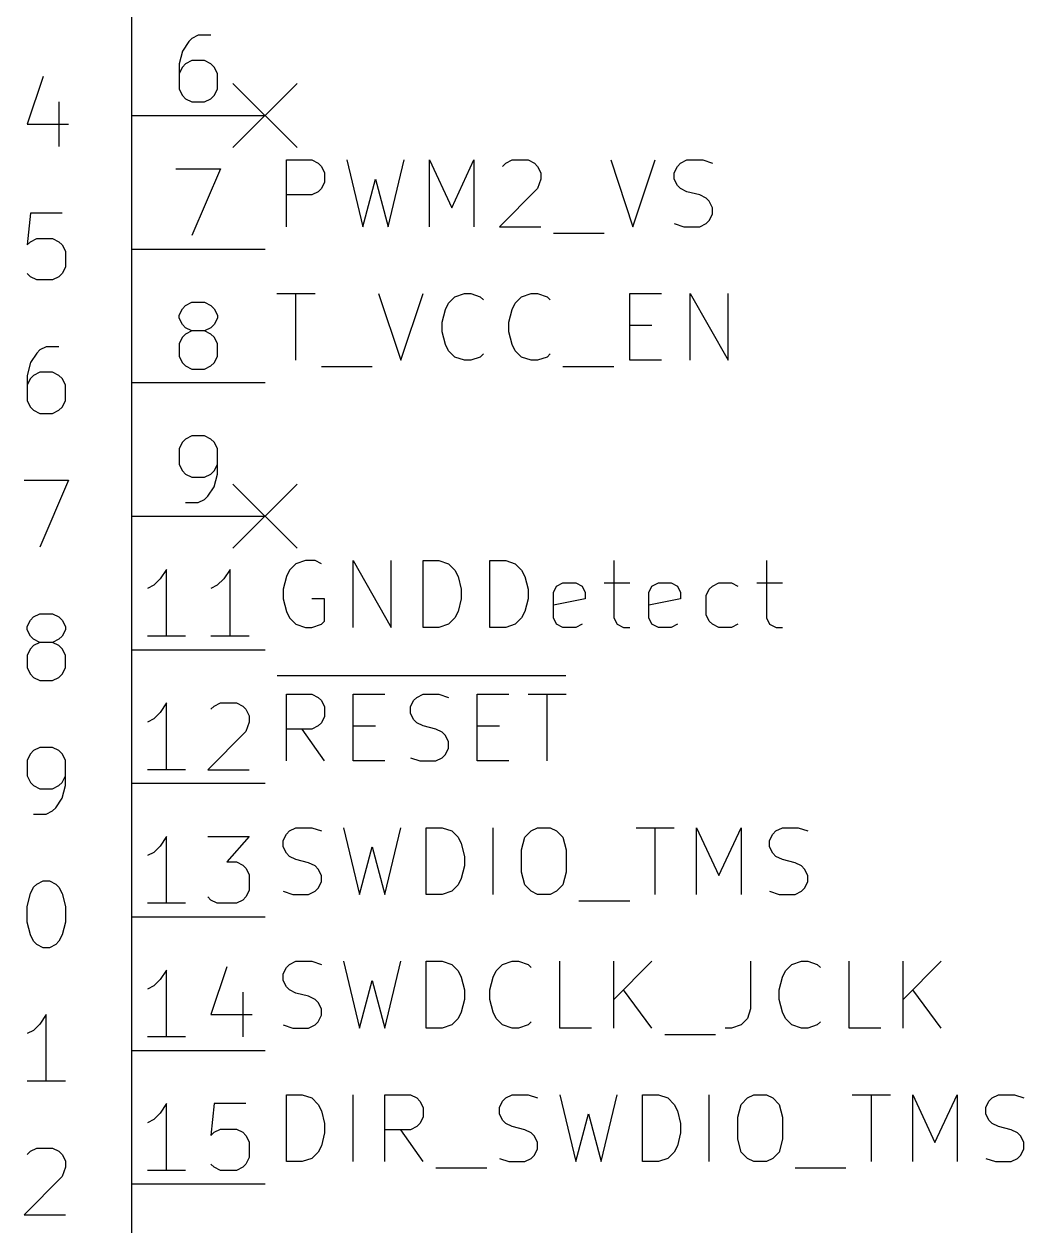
# Model space of a CAD drawing. Extents: x 0.4 to 16.1, y -11.3 to -0.4.
# Drawn here: x 4.57 to 5.318, y -7.532 to -6.632 of the extents above; entities that cross this region are included whole.
import ezdxf

# ---------------------------------------------------------------- set-up
doc = ezdxf.new("R2010")
doc.units = 0
doc.header["$MEASUREMENT"] = 0
for name, color, linetype in [('BLUE2', 5, 'CONTINUOUS'), ('CYAN2', 4, 'CONTINUOUS'), ('GRAY1', 251, 'CONTINUOUS'), ('LYELLOW', 51, 'CONTINUOUS'), ('RED2', 1, 'CONTINUOUS'), ('RED3', 11, 'CONTINUOUS')]:
    doc.layers.add(name, color=color, linetype=linetype)

msp = doc.modelspace()

# ---------------------------------------------------------------- linework, layer by layer
at = {"layer": 'BLUE2', "linetype": 'CONTINUOUS'}
for p, q in [((4.726, -6.676), (4.774, -6.724)), ((4.774, -6.676), (4.726, -6.724)), ((4.726, -6.976), (4.774, -7.024)), ((4.774, -6.976), (4.726, -7.024))]:
    msp.add_line(p, q, dxfattribs=at)
at = {"layer": 'CYAN2', "linetype": 'CONTINUOUS'}
for p, q in [((4.58381, -6.67075), (4.57191, -6.70646)), ((4.58381, -6.67075), (4.57191, -6.70646)), ((4.59571, -6.6898), (4.59571, -6.72313)), ((4.59571, -6.6898), (4.59571, -6.72313)), ((4.57191, -6.70646), (4.60285, -6.70646)), ((4.57191, -6.70646), (4.60285, -6.70646)), ((4.57428, -6.77313), (4.57191, -6.79694)), ((4.57428, -6.77313), (4.57191, -6.79694)), ((4.59809, -6.77313), (4.57428, -6.77313)), ((4.59809, -6.77313), (4.57428, -6.77313)), ((4.57191, -6.79694), (4.57428, -6.79456)), ((4.57191, -6.79694), (4.57428, -6.79456)), ((4.57428, -6.79456), (4.57905, -6.79218)), ((4.57428, -6.79456), (4.57905, -6.79218)), ((4.57905, -6.79218), (4.59095, -6.79218)), ((4.57905, -6.79218), (4.59095, -6.79218)), ((4.59095, -6.79218), (4.59571, -6.79456)), ((4.59095, -6.79218), (4.59571, -6.79456)), ((4.59571, -6.79456), (4.59809, -6.79694)), ((4.59571, -6.79456), (4.59809, -6.79694)), ((4.59809, -6.79694), (4.60048, -6.8017)), ((4.59809, -6.79694), (4.60048, -6.8017)), ((4.60048, -6.8017), (4.60048, -6.81361)), ((4.60048, -6.8017), (4.60048, -6.81361)), ((4.57428, -6.82075), (4.57191, -6.81837)), ((4.57428, -6.82075), (4.57191, -6.81837)), ((4.57905, -6.82313), (4.57428, -6.82075)), ((4.57905, -6.82313), (4.57428, -6.82075)), ((4.59571, -6.82075), (4.59095, -6.82313)), ((4.59571, -6.82075), (4.59095, -6.82313)), ((4.59809, -6.81837), (4.59571, -6.82075)), ((4.59809, -6.81837), (4.59571, -6.82075)), ((4.60048, -6.81361), (4.59809, -6.81837)), ((4.60048, -6.81361), (4.59809, -6.81837)), ((4.59095, -6.82313), (4.57905, -6.82313)), ((4.59095, -6.82313), (4.57905, -6.82313)), ((4.58143, -6.87551), (4.57905, -6.87789)), ((4.58143, -6.87551), (4.57905, -6.87789)), ((4.58619, -6.87313), (4.58143, -6.87551)), ((4.58619, -6.87313), (4.58143, -6.87551)), ((4.59571, -6.87313), (4.58619, -6.87313)), ((4.59571, -6.87313), (4.58619, -6.87313)), ((4.57905, -6.87789), (4.57428, -6.88504)), ((4.57905, -6.87789), (4.57428, -6.88504)), ((4.57428, -6.88504), (4.57191, -6.89456)), ((4.57428, -6.88504), (4.57191, -6.89456)), ((4.58143, -6.89218), (4.57667, -6.89456)), ((4.58143, -6.89218), (4.57667, -6.89456)), ((4.59095, -6.89218), (4.58143, -6.89218)), ((4.59095, -6.89218), (4.58143, -6.89218)), ((4.59571, -6.89456), (4.59095, -6.89218)), ((4.59571, -6.89456), (4.59095, -6.89218)), ((4.57191, -6.89456), (4.57191, -6.91361)), ((4.57191, -6.89456), (4.57191, -6.91361)), ((4.57428, -6.89694), (4.57191, -6.9017)), ((4.57428, -6.89694), (4.57191, -6.9017)), ((4.57667, -6.89456), (4.57428, -6.89694)), ((4.57667, -6.89456), (4.57428, -6.89694)), ((4.59809, -6.89694), (4.59571, -6.89456)), ((4.59809, -6.89694), (4.59571, -6.89456)), ((4.60048, -6.9017), (4.59809, -6.89694)), ((4.60048, -6.9017), (4.59809, -6.89694)), ((4.60048, -6.91361), (4.60048, -6.9017)), ((4.60048, -6.91361), (4.60048, -6.9017)), ((4.57191, -6.91361), (4.57428, -6.91837)), ((4.57191, -6.91361), (4.57428, -6.91837)), ((4.57428, -6.91837), (4.57667, -6.92075)), ((4.57428, -6.91837), (4.57667, -6.92075)), ((4.57667, -6.92075), (4.58143, -6.92313)), ((4.57667, -6.92075), (4.58143, -6.92313)), ((4.59095, -6.92313), (4.59571, -6.92075)), ((4.59095, -6.92313), (4.59571, -6.92075)), ((4.59571, -6.92075), (4.59809, -6.91837)), ((4.59571, -6.92075), (4.59809, -6.91837)), ((4.59809, -6.91837), (4.60048, -6.91361)), ((4.59809, -6.91837), (4.60048, -6.91361)), ((4.58143, -6.92313), (4.59095, -6.92313)), ((4.58143, -6.92313), (4.59095, -6.92313)), ((4.56952, -6.97313), (4.60285, -6.97313)), ((4.56952, -6.97313), (4.60285, -6.97313)), ((4.60285, -6.97313), (4.58143, -7.02313)), ((4.60285, -6.97313), (4.58143, -7.02313)), ((4.57667, -7.07551), (4.58143, -7.07313)), ((4.57667, -7.07551), (4.58143, -7.07313)), ((4.58143, -7.07313), (4.59095, -7.07313)), ((4.58143, -7.07313), (4.59095, -7.07313)), ((4.59095, -7.07313), (4.59571, -7.07551)), ((4.59095, -7.07313), (4.59571, -7.07551)), ((4.57191, -7.08265), (4.57428, -7.07789)), ((4.57191, -7.08265), (4.57428, -7.07789)), ((4.57191, -7.08504), (4.57191, -7.08265)), ((4.57191, -7.08504), (4.57191, -7.08265)), ((4.57428, -7.07789), (4.57667, -7.07551)), ((4.57428, -7.07789), (4.57667, -7.07551)), ((4.59571, -7.07551), (4.59809, -7.07789)), ((4.59571, -7.07551), (4.59809, -7.07789)), ((4.59809, -7.07789), (4.60048, -7.08265)), ((4.59809, -7.07789), (4.60048, -7.08265)), ((4.60048, -7.08265), (4.60048, -7.08504)), ((4.60048, -7.08265), (4.60048, -7.08504)), ((4.57428, -7.0898), (4.57191, -7.08504)), ((4.57428, -7.0898), (4.57191, -7.08504)), ((4.57667, -7.09218), (4.57428, -7.0898)), ((4.57667, -7.09218), (4.57428, -7.0898)), ((4.59809, -7.0898), (4.59571, -7.09218)), ((4.59809, -7.0898), (4.59571, -7.09218)), ((4.60048, -7.08504), (4.59809, -7.0898)), ((4.60048, -7.08504), (4.59809, -7.0898)), ((4.57428, -7.09932), (4.57191, -7.10408)), ((4.57428, -7.09932), (4.57191, -7.10408)), ((4.57667, -7.09694), (4.57428, -7.09932)), ((4.57667, -7.09694), (4.57428, -7.09932)), ((4.58143, -7.09456), (4.57667, -7.09218)), ((4.58143, -7.09456), (4.57667, -7.09218)), ((4.58143, -7.09456), (4.57667, -7.09694)), ((4.58143, -7.09456), (4.57667, -7.09694)), ((4.59095, -7.09456), (4.58143, -7.09456)), ((4.59095, -7.09456), (4.58143, -7.09456)), ((4.59571, -7.09218), (4.59095, -7.09456)), ((4.59571, -7.09218), (4.59095, -7.09456)), ((4.59571, -7.09694), (4.59095, -7.09456)), ((4.59571, -7.09694), (4.59095, -7.09456)), ((4.59809, -7.09932), (4.59571, -7.09694)), ((4.59809, -7.09932), (4.59571, -7.09694)), ((4.60048, -7.10408), (4.59809, -7.09932)), ((4.60048, -7.10408), (4.59809, -7.09932)), ((4.57191, -7.10408), (4.57191, -7.11361)), ((4.57191, -7.10408), (4.57191, -7.11361)), ((4.60048, -7.11361), (4.60048, -7.10408)), ((4.60048, -7.11361), (4.60048, -7.10408)), ((4.57191, -7.11361), (4.57428, -7.11837)), ((4.57191, -7.11361), (4.57428, -7.11837)), ((4.57428, -7.11837), (4.57667, -7.12075)), ((4.57428, -7.11837), (4.57667, -7.12075)), ((4.59571, -7.12075), (4.59809, -7.11837)), ((4.59571, -7.12075), (4.59809, -7.11837)), ((4.59809, -7.11837), (4.60048, -7.11361)), ((4.59809, -7.11837), (4.60048, -7.11361)), ((4.57667, -7.12075), (4.58143, -7.12313)), ((4.57667, -7.12075), (4.58143, -7.12313)), ((4.58143, -7.12313), (4.59095, -7.12313)), ((4.58143, -7.12313), (4.59095, -7.12313)), ((4.59095, -7.12313), (4.59571, -7.12075)), ((4.59095, -7.12313), (4.59571, -7.12075)), ((4.57428, -7.17789), (4.57191, -7.18265)), ((4.57428, -7.17789), (4.57191, -7.18265)), ((4.57667, -7.17551), (4.57428, -7.17789)), ((4.57667, -7.17551), (4.57428, -7.17789)), ((4.58143, -7.17313), (4.57667, -7.17551)), ((4.58143, -7.17313), (4.57667, -7.17551)), ((4.59095, -7.17313), (4.58143, -7.17313)), ((4.59095, -7.17313), (4.58143, -7.17313)), ((4.59571, -7.17551), (4.59095, -7.17313)), ((4.59571, -7.17551), (4.59095, -7.17313)), ((4.59809, -7.17789), (4.59571, -7.17551)), ((4.59809, -7.17789), (4.59571, -7.17551)), ((4.60048, -7.18265), (4.59809, -7.17789)), ((4.60048, -7.18265), (4.59809, -7.17789)), ((4.57191, -7.18265), (4.57191, -7.19456)), ((4.57191, -7.18265), (4.57191, -7.19456)), ((4.60048, -7.2017), (4.60048, -7.18265)), ((4.60048, -7.2017), (4.60048, -7.18265)), ((4.57191, -7.19456), (4.57428, -7.19932)), ((4.57191, -7.19456), (4.57428, -7.19932)), ((4.57428, -7.19932), (4.57667, -7.2017)), ((4.57428, -7.19932), (4.57667, -7.2017)), ((4.59571, -7.2017), (4.59809, -7.19932)), ((4.59571, -7.2017), (4.59809, -7.19932)), ((4.59809, -7.19932), (4.60048, -7.19456)), ((4.59809, -7.19932), (4.60048, -7.19456)), ((4.57667, -7.2017), (4.58143, -7.20408)), ((4.57667, -7.2017), (4.58143, -7.20408)), ((4.58143, -7.20408), (4.59095, -7.20408)), ((4.58143, -7.20408), (4.59095, -7.20408)), ((4.59095, -7.20408), (4.59571, -7.2017)), ((4.59095, -7.20408), (4.59571, -7.2017)), ((4.59809, -7.21122), (4.60048, -7.2017)), ((4.59809, -7.21122), (4.60048, -7.2017)), ((4.59333, -7.21837), (4.59809, -7.21122)), ((4.59333, -7.21837), (4.59809, -7.21122)), ((4.57667, -7.22313), (4.58619, -7.22313)), ((4.57667, -7.22313), (4.58619, -7.22313)), ((4.58619, -7.22313), (4.59095, -7.22075)), ((4.58619, -7.22313), (4.59095, -7.22075)), ((4.59095, -7.22075), (4.59333, -7.21837)), ((4.59095, -7.22075), (4.59333, -7.21837)), ((4.57428, -7.28265), (4.57667, -7.27789)), ((4.57428, -7.28265), (4.57667, -7.27789)), ((4.57667, -7.27789), (4.57905, -7.27551)), ((4.57667, -7.27789), (4.57905, -7.27551)), ((4.57905, -7.27551), (4.58381, -7.27313)), ((4.57905, -7.27551), (4.58381, -7.27313)), ((4.58381, -7.27313), (4.58857, -7.27313)), ((4.58381, -7.27313), (4.58857, -7.27313)), ((4.58857, -7.27313), (4.59333, -7.27551)), ((4.58857, -7.27313), (4.59333, -7.27551)), ((4.59333, -7.27551), (4.59571, -7.27789)), ((4.59333, -7.27551), (4.59571, -7.27789)), ((4.59571, -7.27789), (4.59809, -7.28265)), ((4.59571, -7.27789), (4.59809, -7.28265)), ((4.57191, -7.29218), (4.57428, -7.28265)), ((4.57191, -7.29218), (4.57428, -7.28265)), ((4.59809, -7.28265), (4.60048, -7.29218)), ((4.59809, -7.28265), (4.60048, -7.29218)), ((4.57191, -7.30408), (4.57191, -7.29218)), ((4.57191, -7.30408), (4.57191, -7.29218)), ((4.60048, -7.29218), (4.60048, -7.30408)), ((4.60048, -7.29218), (4.60048, -7.30408)), ((4.57428, -7.31361), (4.57191, -7.30408)), ((4.57428, -7.31361), (4.57191, -7.30408)), ((4.60048, -7.30408), (4.59809, -7.31361)), ((4.60048, -7.30408), (4.59809, -7.31361)), ((4.57667, -7.31837), (4.57428, -7.31361)), ((4.57667, -7.31837), (4.57428, -7.31361)), ((4.59809, -7.31361), (4.59571, -7.31837)), ((4.59809, -7.31361), (4.59571, -7.31837)), ((4.57905, -7.32075), (4.57667, -7.31837)), ((4.57905, -7.32075), (4.57667, -7.31837)), ((4.58381, -7.32313), (4.57905, -7.32075)), ((4.58381, -7.32313), (4.57905, -7.32075)), ((4.58857, -7.32313), (4.58381, -7.32313)), ((4.58857, -7.32313), (4.58381, -7.32313)), ((4.59333, -7.32075), (4.58857, -7.32313)), ((4.59333, -7.32075), (4.58857, -7.32313)), ((4.59571, -7.31837), (4.59333, -7.32075)), ((4.59571, -7.31837), (4.59333, -7.32075)), ((4.58619, -7.37313), (4.58143, -7.38028)), ((4.58619, -7.37313), (4.58143, -7.38028)), ((4.58619, -7.42313), (4.58619, -7.37313)), ((4.58619, -7.42313), (4.58619, -7.37313)), ((4.57667, -7.38504), (4.57191, -7.38742)), ((4.57667, -7.38504), (4.57191, -7.38742)), ((4.58143, -7.38028), (4.57667, -7.38504)), ((4.58143, -7.38028), (4.57667, -7.38504)), ((4.60048, -7.42313), (4.57191, -7.42313)), ((4.60048, -7.42313), (4.57191, -7.42313)), ((4.57191, -7.47789), (4.57428, -7.47551)), ((4.57191, -7.47789), (4.57428, -7.47551)), ((4.57428, -7.47551), (4.57905, -7.47313)), ((4.57428, -7.47551), (4.57905, -7.47313)), ((4.57905, -7.47313), (4.59095, -7.47313)), ((4.57905, -7.47313), (4.59095, -7.47313)), ((4.59095, -7.47313), (4.59571, -7.47551)), ((4.59095, -7.47313), (4.59571, -7.47551)), ((4.59571, -7.47551), (4.59809, -7.47789)), ((4.59571, -7.47551), (4.59809, -7.47789)), ((4.59809, -7.47789), (4.60048, -7.48265)), ((4.59809, -7.47789), (4.60048, -7.48265)), ((4.60048, -7.48742), (4.59809, -7.49456)), ((4.60048, -7.48742), (4.59809, -7.49456)), ((4.60048, -7.48265), (4.60048, -7.48742)), ((4.60048, -7.48265), (4.60048, -7.48742)), ((4.59809, -7.49456), (4.56952, -7.52313)), ((4.59809, -7.49456), (4.56952, -7.52313)), ((4.56952, -7.52313), (4.60048, -7.52313)), ((4.56952, -7.52313), (4.60048, -7.52313))]:
    msp.add_line(p, q, dxfattribs=at)
at = {"layer": 'GRAY1', "linetype": 'CONTINUOUS'}
for p, q in [((4.76601, -6.7833), (4.76601, -6.7333)), ((4.76601, -6.7333), (4.78506, -6.7333)), ((4.78506, -6.7333), (4.78982, -6.73568)), ((4.78982, -6.73568), (4.7922, -6.73806)), ((4.7922, -6.73806), (4.79458, -6.74282)), ((4.81125, -6.7333), (4.82316, -6.7833)), ((4.8422, -6.7833), (4.85411, -6.7333)), ((4.87315, -6.7833), (4.87315, -6.7333)), ((4.87315, -6.7333), (4.88982, -6.76902)), ((4.88982, -6.76902), (4.90649, -6.7333)), ((4.90649, -6.7333), (4.90649, -6.7833)), ((4.92792, -6.73806), (4.9303, -6.73568)), ((4.9303, -6.73568), (4.93506, -6.7333)), ((4.93506, -6.7333), (4.94696, -6.7333)), ((4.94696, -6.7333), (4.95172, -6.73568)), ((4.95172, -6.73568), (4.95411, -6.73806)), ((4.95411, -6.73806), (4.95649, -6.74282)), ((5.00887, -6.7333), (5.02553, -6.7833)), ((5.02553, -6.7833), (5.0422, -6.7333)), ((5.05649, -6.74282), (5.05887, -6.73806)), ((5.05887, -6.73806), (5.06125, -6.73568)), ((5.06125, -6.73568), (5.06601, -6.7333)), ((5.06601, -6.7333), (5.07791, -6.7333)), ((5.07791, -6.7333), (5.08506, -6.73568)), ((4.79458, -6.74997), (4.7922, -6.75473)), ((4.79458, -6.74282), (4.79458, -6.74997)), ((4.82316, -6.7833), (4.83268, -6.74759)), ((4.83268, -6.74759), (4.8422, -6.7833)), ((4.95649, -6.74759), (4.95411, -6.75473)), ((4.95649, -6.74282), (4.95649, -6.74759)), ((5.05649, -6.74759), (5.05649, -6.74282)), ((5.05887, -6.75235), (5.05649, -6.74759)), ((4.78982, -6.75711), (4.78506, -6.75949)), ((4.7922, -6.75473), (4.78982, -6.75711)), ((4.95411, -6.75473), (4.92554, -6.7833)), ((5.06125, -6.75473), (5.05887, -6.75235)), ((5.06601, -6.75711), (5.06125, -6.75473)), ((5.07554, -6.75949), (5.06601, -6.75711)), ((4.78506, -6.75949), (4.76601, -6.75949)), ((5.0803, -6.76187), (5.07554, -6.75949)), ((5.08268, -6.76425), (5.0803, -6.76187)), ((5.08506, -6.76902), (5.08268, -6.76425)), ((5.08268, -6.77854), (5.08506, -6.77378)), ((5.08506, -6.77378), (5.08506, -6.76902)), ((4.92554, -6.7833), (4.95649, -6.7833)), ((5.05649, -6.78092), (5.06363, -6.7833)), ((5.06363, -6.7833), (5.07554, -6.7833)), ((5.07554, -6.7833), (5.0803, -6.78092)), ((5.0803, -6.78092), (5.08268, -6.77854)), ((4.96601, -6.78806), (5.00411, -6.78806)), ((4.75887, -6.8333), (4.78744, -6.8333)), ((4.77316, -6.8833), (4.77316, -6.8333)), ((4.83506, -6.8333), (4.85172, -6.8833)), ((4.85172, -6.8833), (4.86839, -6.8333)), ((4.88744, -6.84044), (4.8922, -6.83568)), ((4.8922, -6.83568), (4.89935, -6.8333)), ((4.89935, -6.8333), (4.90411, -6.8333)), ((4.90411, -6.8333), (4.91125, -6.83568)), ((4.91125, -6.83568), (4.91363, -6.83806)), ((4.93744, -6.84044), (4.9422, -6.83568)), ((4.9422, -6.83568), (4.94935, -6.8333)), ((4.94935, -6.8333), (4.95411, -6.8333)), ((4.95411, -6.8333), (4.96125, -6.83568)), ((4.96125, -6.83568), (4.96363, -6.83806)), ((5.02315, -6.8833), (5.02315, -6.8333)), ((5.02315, -6.8333), (5.04696, -6.8333)), ((5.06839, -6.8833), (5.06839, -6.8333)), ((5.06839, -6.8333), (5.09696, -6.8833)), ((5.09696, -6.8833), (5.09696, -6.8333)), ((4.88268, -6.85473), (4.88506, -6.8452)), ((4.88506, -6.8452), (4.88744, -6.84044)), ((4.93268, -6.85473), (4.93506, -6.8452)), ((4.93506, -6.8452), (4.93744, -6.84044)), ((4.88268, -6.86187), (4.88268, -6.85473)), ((4.93268, -6.86187), (4.93268, -6.85473)), ((5.02315, -6.85711), (5.03982, -6.85711)), ((4.88506, -6.87139), (4.88268, -6.86187)), ((4.93506, -6.87139), (4.93268, -6.86187)), ((4.88744, -6.87616), (4.88506, -6.87139)), ((4.93744, -6.87616), (4.93506, -6.87139)), ((4.8922, -6.88092), (4.88744, -6.87616)), ((4.89935, -6.8833), (4.8922, -6.88092)), ((4.90411, -6.8833), (4.89935, -6.8833)), ((4.91125, -6.88092), (4.90411, -6.8833)), ((4.91363, -6.87854), (4.91125, -6.88092)), ((4.9422, -6.88092), (4.93744, -6.87616)), ((4.94935, -6.8833), (4.9422, -6.88092)), ((4.95411, -6.8833), (4.94935, -6.8833)), ((4.96125, -6.88092), (4.95411, -6.8833)), ((4.96363, -6.87854), (4.96125, -6.88092)), ((5.04696, -6.8833), (5.02315, -6.8833)), ((4.7922, -6.88806), (4.8303, -6.88806)), ((4.97316, -6.88806), (5.01125, -6.88806)), ((4.77316, -7.03568), (4.76839, -7.04044)), ((4.7803, -7.0333), (4.77316, -7.03568)), ((4.78744, -7.0333), (4.7803, -7.0333)), ((4.7922, -7.03568), (4.78744, -7.0333)), ((4.81601, -7.0833), (4.81601, -7.0333)), ((4.81601, -7.0333), (4.84458, -7.0833)), ((4.84458, -7.0833), (4.84458, -7.0333)), ((4.86839, -7.0833), (4.86839, -7.0333)), ((4.86839, -7.0333), (4.8803, -7.0333)), ((4.8803, -7.0333), (4.88744, -7.03568)), ((4.88744, -7.03568), (4.8922, -7.04044)), ((4.91839, -7.0833), (4.91839, -7.0333)), ((4.91839, -7.0333), (4.9303, -7.0333)), ((4.9303, -7.0333), (4.93744, -7.03568)), ((4.93744, -7.03568), (4.9422, -7.04044)), ((5.01125, -7.0333), (5.01125, -7.07616)), ((5.12554, -7.0333), (5.12554, -7.07616)), ((4.76601, -7.0452), (4.76363, -7.05473)), ((4.76839, -7.04044), (4.76601, -7.0452)), ((4.8922, -7.04044), (4.89459, -7.0452)), ((4.89459, -7.0452), (4.89696, -7.05473)), ((4.9422, -7.04044), (4.94459, -7.0452)), ((4.94459, -7.0452), (4.94696, -7.05473)), ((4.76363, -7.05473), (4.76363, -7.06187)), ((4.89696, -7.05473), (4.89696, -7.06187)), ((4.94696, -7.05473), (4.94696, -7.06187)), ((4.96602, -7.05711), (4.96839, -7.05235)), ((4.96839, -7.05235), (4.97316, -7.04997)), ((4.97316, -7.04997), (4.98268, -7.04997)), ((4.98268, -7.04997), (4.98744, -7.05235)), ((4.98744, -7.05235), (4.98982, -7.05711)), ((5.00411, -7.04997), (5.02316, -7.04997)), ((5.03744, -7.05711), (5.03982, -7.05235)), ((5.03982, -7.05235), (5.04459, -7.04997)), ((5.04459, -7.04997), (5.05411, -7.04997)), ((5.05411, -7.04997), (5.05887, -7.05235)), ((5.05887, -7.05235), (5.06125, -7.05711)), ((5.0803, -7.05949), (5.08268, -7.05473)), ((5.08268, -7.05473), (5.08506, -7.05235)), ((5.08506, -7.05235), (5.08983, -7.04997)), ((5.08983, -7.04997), (5.09935, -7.04997)), ((5.09935, -7.04997), (5.10411, -7.05235)), ((5.1184, -7.04997), (5.13744, -7.04997)), ((4.76363, -7.06187), (4.76601, -7.07139)), ((4.79458, -7.06187), (4.78506, -7.06187)), ((4.79458, -7.07854), (4.79458, -7.06187)), ((4.89696, -7.06187), (4.89459, -7.07139)), ((4.94696, -7.06187), (4.94459, -7.07139)), ((4.96602, -7.07616), (4.96602, -7.05711)), ((4.98982, -7.06187), (4.96602, -7.06663)), ((4.98982, -7.05711), (4.98982, -7.06187)), ((5.03744, -7.07616), (5.03744, -7.05711)), ((5.06125, -7.06187), (5.03744, -7.06663)), ((5.06125, -7.05711), (5.06125, -7.06187)), ((5.0803, -7.07378), (5.0803, -7.05949)), ((4.76601, -7.07139), (4.76839, -7.07616)), ((4.89459, -7.07139), (4.8922, -7.07616)), ((4.94459, -7.07139), (4.9422, -7.07616)), ((5.08268, -7.07854), (5.0803, -7.07378)), ((4.76839, -7.07616), (4.77316, -7.08092)), ((4.77316, -7.08092), (4.7803, -7.0833)), ((4.78506, -7.0833), (4.7922, -7.08092)), ((4.7922, -7.08092), (4.79458, -7.07854)), ((4.88744, -7.08092), (4.8803, -7.0833)), ((4.8922, -7.07616), (4.88744, -7.08092)), ((4.93744, -7.08092), (4.9303, -7.0833)), ((4.9422, -7.07616), (4.93744, -7.08092)), ((4.96839, -7.08092), (4.96602, -7.07616)), ((4.97316, -7.0833), (4.96839, -7.08092)), ((4.98744, -7.08092), (4.98268, -7.0833)), ((5.01125, -7.07616), (5.01363, -7.08092)), ((5.01363, -7.08092), (5.0184, -7.0833)), ((5.03982, -7.08092), (5.03744, -7.07616)), ((5.04459, -7.0833), (5.03982, -7.08092)), ((5.05887, -7.08092), (5.05411, -7.0833)), ((5.08506, -7.08092), (5.08268, -7.07854)), ((5.08983, -7.0833), (5.08506, -7.08092)), ((5.10411, -7.08092), (5.09935, -7.0833)), ((5.12554, -7.07616), (5.12792, -7.08092)), ((5.12792, -7.08092), (5.13269, -7.0833)), ((4.7803, -7.0833), (4.78506, -7.0833)), ((4.8803, -7.0833), (4.86839, -7.0833)), ((4.9303, -7.0833), (4.91839, -7.0833)), ((4.98268, -7.0833), (4.97316, -7.0833)), ((5.0184, -7.0833), (5.02316, -7.0833)), ((5.05411, -7.0833), (5.04459, -7.0833)), ((5.09935, -7.0833), (5.08983, -7.0833)), ((5.13269, -7.0833), (5.13744, -7.0833)), ((4.75911, -7.11942), (4.9753, -7.11942)), ((4.76601, -7.1833), (4.76601, -7.1333)), ((4.76601, -7.1333), (4.78506, -7.1333)), ((4.78506, -7.1333), (4.78982, -7.13568)), ((4.78982, -7.13568), (4.7922, -7.13806)), ((4.81601, -7.1833), (4.81601, -7.1333)), ((4.81601, -7.1333), (4.83982, -7.1333)), ((4.86125, -7.13806), (4.86363, -7.13568)), ((4.86363, -7.13568), (4.86839, -7.1333)), ((4.86839, -7.1333), (4.8803, -7.1333)), ((4.8803, -7.1333), (4.88744, -7.13568)), ((4.90887, -7.1833), (4.90887, -7.1333)), ((4.90887, -7.1333), (4.93268, -7.1333)), ((4.94696, -7.1333), (4.97553, -7.1333)), ((4.96125, -7.1833), (4.96125, -7.1333)), ((4.7922, -7.13806), (4.79458, -7.14282)), ((4.79458, -7.14282), (4.79458, -7.14997)), ((4.85887, -7.14282), (4.86125, -7.13806)), ((4.85887, -7.14759), (4.85887, -7.14282)), ((4.7922, -7.15473), (4.78982, -7.15711)), ((4.79458, -7.14997), (4.7922, -7.15473)), ((4.86125, -7.15235), (4.85887, -7.14759)), ((4.86363, -7.15473), (4.86125, -7.15235)), ((4.86839, -7.15711), (4.86363, -7.15473)), ((4.78506, -7.15949), (4.76601, -7.15949)), ((4.79458, -7.1833), (4.77792, -7.15949)), ((4.78982, -7.15711), (4.78506, -7.15949)), ((4.81601, -7.15711), (4.83268, -7.15711)), ((4.87792, -7.15949), (4.86839, -7.15711)), ((4.88268, -7.16187), (4.87792, -7.15949)), ((4.88506, -7.16425), (4.88268, -7.16187)), ((4.90887, -7.15711), (4.92554, -7.15711)), ((4.88744, -7.16902), (4.88506, -7.16425)), ((4.88744, -7.17378), (4.88744, -7.16902)), ((4.85887, -7.18092), (4.86601, -7.1833)), ((4.87792, -7.1833), (4.88268, -7.18092)), ((4.88268, -7.18092), (4.88506, -7.17854)), ((4.88506, -7.17854), (4.88744, -7.17378)), ((4.83982, -7.1833), (4.81601, -7.1833)), ((4.86601, -7.1833), (4.87792, -7.1833)), ((4.93268, -7.1833), (4.90887, -7.1833)), ((4.76601, -7.23806), (4.76839, -7.23568)), ((4.76839, -7.23568), (4.77316, -7.2333)), ((4.77316, -7.2333), (4.78506, -7.2333)), ((4.78506, -7.2333), (4.7922, -7.23568)), ((4.80887, -7.2333), (4.82078, -7.2833)), ((4.83982, -7.2833), (4.85173, -7.2333)), ((4.87077, -7.2833), (4.87077, -7.2333)), ((4.87077, -7.2333), (4.88268, -7.2333)), ((4.88268, -7.2333), (4.88982, -7.23568)), ((4.88982, -7.23568), (4.89458, -7.24044)), ((4.92077, -7.2833), (4.92077, -7.2333)), ((4.94458, -7.24044), (4.94935, -7.23568)), ((4.94935, -7.23568), (4.95411, -7.2333)), ((4.95411, -7.2333), (4.96363, -7.2333)), ((4.96363, -7.2333), (4.96839, -7.23568)), ((4.96839, -7.23568), (4.97315, -7.24044)), ((5.02792, -7.2333), (5.05649, -7.2333)), ((5.0422, -7.2833), (5.0422, -7.2333)), ((5.07315, -7.2833), (5.07315, -7.2333)), ((5.07315, -7.2333), (5.08982, -7.26902)), ((5.08982, -7.26902), (5.10649, -7.2333)), ((5.10649, -7.2333), (5.10649, -7.2833)), ((5.1303, -7.23806), (5.13268, -7.23568)), ((5.13268, -7.23568), (5.13744, -7.2333)), ((5.13744, -7.2333), (5.14934, -7.2333)), ((5.14934, -7.2333), (5.15649, -7.23568)), ((4.76363, -7.24282), (4.76601, -7.23806)), ((4.76363, -7.24759), (4.76363, -7.24282)), ((4.89458, -7.24044), (4.89696, -7.2452)), ((4.9422, -7.24997), (4.94458, -7.24044)), ((4.97315, -7.24044), (4.97554, -7.24997)), ((5.12792, -7.24282), (5.1303, -7.23806)), ((5.12792, -7.24759), (5.12792, -7.24282)), ((4.76601, -7.25235), (4.76363, -7.24759)), ((4.76839, -7.25473), (4.76601, -7.25235)), ((4.82078, -7.2833), (4.8303, -7.24759)), ((4.8303, -7.24759), (4.83982, -7.2833)), ((4.89696, -7.2452), (4.89934, -7.25473)), ((4.9422, -7.26663), (4.9422, -7.24997)), ((4.97554, -7.24997), (4.97554, -7.26663)), ((5.1303, -7.25235), (5.12792, -7.24759)), ((5.13268, -7.25473), (5.1303, -7.25235)), ((4.77316, -7.25711), (4.76839, -7.25473)), ((4.78268, -7.25949), (4.77316, -7.25711)), ((4.78744, -7.26187), (4.78268, -7.25949)), ((4.78982, -7.26425), (4.78744, -7.26187)), ((4.89934, -7.26187), (4.89696, -7.27139)), ((4.89934, -7.25473), (4.89934, -7.26187)), ((5.13744, -7.25711), (5.13268, -7.25473)), ((5.14696, -7.25949), (5.13744, -7.25711)), ((5.15172, -7.26187), (5.14696, -7.25949)), ((5.15411, -7.26425), (5.15172, -7.26187)), ((4.7922, -7.26902), (4.78982, -7.26425)), ((4.7922, -7.27378), (4.7922, -7.26902)), ((4.89696, -7.27139), (4.89458, -7.27616)), ((4.94458, -7.27616), (4.9422, -7.26663)), ((4.97554, -7.26663), (4.97315, -7.27616)), ((5.15649, -7.26902), (5.15411, -7.26425)), ((5.15649, -7.27378), (5.15649, -7.26902)), ((4.76363, -7.28092), (4.77078, -7.2833)), ((4.78268, -7.2833), (4.78744, -7.28092)), ((4.78744, -7.28092), (4.78982, -7.27854)), ((4.78982, -7.27854), (4.7922, -7.27378)), ((4.88982, -7.28092), (4.88268, -7.2833)), ((4.89458, -7.27616), (4.88982, -7.28092)), ((4.94935, -7.28092), (4.94458, -7.27616)), ((4.95411, -7.2833), (4.94935, -7.28092)), ((4.96839, -7.28092), (4.96363, -7.2833)), ((4.97315, -7.27616), (4.96839, -7.28092)), ((5.12792, -7.28092), (5.13506, -7.2833)), ((5.14696, -7.2833), (5.15172, -7.28092)), ((5.15172, -7.28092), (5.15411, -7.27854)), ((5.15411, -7.27854), (5.15649, -7.27378)), ((4.77078, -7.2833), (4.78268, -7.2833)), ((4.88268, -7.2833), (4.87077, -7.2833)), ((4.96363, -7.2833), (4.95411, -7.2833)), ((4.98506, -7.28806), (5.02316, -7.28806)), ((5.13506, -7.2833), (5.14696, -7.2833)), ((4.76839, -7.33568), (4.77316, -7.3333)), ((4.77316, -7.3333), (4.78506, -7.3333)), ((4.78506, -7.3333), (4.7922, -7.33568)), ((4.80887, -7.3333), (4.82078, -7.3833)), ((4.83982, -7.3833), (4.85173, -7.3333)), ((4.87077, -7.3833), (4.87077, -7.3333)), ((4.87077, -7.3333), (4.88268, -7.3333)), ((4.88268, -7.3333), (4.88982, -7.33568)), ((4.92792, -7.33568), (4.93506, -7.3333)), ((4.93506, -7.3333), (4.93982, -7.3333)), ((4.93982, -7.3333), (4.94696, -7.33568)), ((4.97077, -7.3833), (4.97077, -7.3333)), ((5.01125, -7.3833), (5.01125, -7.3333)), ((5.03982, -7.3333), (5.01125, -7.36187)), ((5.11363, -7.3333), (5.11363, -7.36902)), ((5.14458, -7.33568), (5.15172, -7.3333)), ((5.15172, -7.3333), (5.15648, -7.3333)), ((5.15648, -7.3333), (5.16363, -7.33568)), ((5.18744, -7.3833), (5.18744, -7.3333)), ((5.22791, -7.3833), (5.22791, -7.3333)), ((5.25648, -7.3333), (5.22791, -7.36187)), ((4.76363, -7.34282), (4.76601, -7.33806)), ((4.76363, -7.34759), (4.76363, -7.34282)), ((4.76601, -7.33806), (4.76839, -7.33568)), ((4.88982, -7.33568), (4.89458, -7.34044)), ((4.89458, -7.34044), (4.89696, -7.3452)), ((4.92077, -7.3452), (4.92315, -7.34044)), ((4.92315, -7.34044), (4.92792, -7.33568)), ((4.94696, -7.33568), (4.94934, -7.33806)), ((5.13744, -7.3452), (5.13982, -7.34044)), ((5.13982, -7.34044), (5.14458, -7.33568)), ((5.16363, -7.33568), (5.16601, -7.33806)), ((4.76601, -7.35235), (4.76363, -7.34759)), ((4.76839, -7.35473), (4.76601, -7.35235)), ((4.82078, -7.3833), (4.8303, -7.34759)), ((4.8303, -7.34759), (4.83982, -7.3833)), ((4.89696, -7.3452), (4.89934, -7.35473)), ((4.91839, -7.35473), (4.92077, -7.3452)), ((5.13506, -7.35473), (5.13744, -7.3452)), ((4.77316, -7.35711), (4.76839, -7.35473)), ((4.78268, -7.35949), (4.77316, -7.35711)), ((4.78744, -7.36187), (4.78268, -7.35949)), ((4.78982, -7.36425), (4.78744, -7.36187)), ((4.89934, -7.36187), (4.89696, -7.37139)), ((4.89934, -7.35473), (4.89934, -7.36187)), ((4.91839, -7.36187), (4.91839, -7.35473)), ((4.92077, -7.37139), (4.91839, -7.36187)), ((5.03982, -7.3833), (5.01839, -7.35473)), ((5.13506, -7.36187), (5.13506, -7.35473)), ((5.13744, -7.37139), (5.13506, -7.36187)), ((5.25648, -7.3833), (5.23506, -7.35473)), ((4.7922, -7.36902), (4.78982, -7.36425)), ((4.7922, -7.37378), (4.7922, -7.36902)), ((5.11363, -7.36902), (5.11125, -7.37616)), ((4.78744, -7.38092), (4.78982, -7.37854)), ((4.78982, -7.37854), (4.7922, -7.37378)), ((4.89458, -7.37616), (4.88982, -7.38092)), ((4.89696, -7.37139), (4.89458, -7.37616)), ((4.92315, -7.37616), (4.92077, -7.37139)), ((4.92792, -7.38092), (4.92315, -7.37616)), ((4.94934, -7.37854), (4.94696, -7.38092)), ((5.11125, -7.37616), (5.10649, -7.38092)), ((5.13982, -7.37616), (5.13744, -7.37139)), ((5.14458, -7.38092), (5.13982, -7.37616)), ((5.16601, -7.37854), (5.16363, -7.38092)), ((4.76363, -7.38092), (4.77078, -7.3833)), ((4.77078, -7.3833), (4.78268, -7.3833)), ((4.78268, -7.3833), (4.78744, -7.38092)), ((4.88268, -7.3833), (4.87077, -7.3833)), ((4.88982, -7.38092), (4.88268, -7.3833)), ((4.93506, -7.3833), (4.92792, -7.38092)), ((4.93982, -7.3833), (4.93506, -7.3833)), ((4.94696, -7.38092), (4.93982, -7.3833)), ((4.99458, -7.3833), (4.97077, -7.3833)), ((5.04935, -7.38806), (5.08744, -7.38806)), ((5.09934, -7.3833), (5.09458, -7.3833)), ((5.10649, -7.38092), (5.09934, -7.3833)), ((5.15172, -7.3833), (5.14458, -7.38092)), ((5.15648, -7.3833), (5.15172, -7.3833)), ((5.16363, -7.38092), (5.15648, -7.3833)), ((5.21125, -7.3833), (5.18744, -7.3833)), ((4.76601, -7.4833), (4.76601, -7.4333)), ((4.76601, -7.4333), (4.77792, -7.4333)), ((4.77792, -7.4333), (4.78506, -7.43568)), ((4.81601, -7.4833), (4.81601, -7.4333)), ((4.83982, -7.4833), (4.83982, -7.4333)), ((4.83982, -7.4333), (4.85887, -7.4333)), ((4.85887, -7.4333), (4.86363, -7.43568)), ((4.9303, -7.43568), (4.93506, -7.4333)), ((4.93506, -7.4333), (4.94696, -7.4333)), ((4.94696, -7.4333), (4.95411, -7.43568)), ((4.97078, -7.4333), (4.98268, -7.4833)), ((5.00173, -7.4833), (5.01363, -7.4333)), ((5.03268, -7.4833), (5.03268, -7.4333)), ((5.03268, -7.4333), (5.04458, -7.4333)), ((5.04458, -7.4333), (5.05172, -7.43568)), ((5.08268, -7.4833), (5.08268, -7.4333)), ((5.11125, -7.43568), (5.11601, -7.4333)), ((5.11601, -7.4333), (5.12554, -7.4333)), ((5.12554, -7.4333), (5.1303, -7.43568)), ((5.18982, -7.4333), (5.21839, -7.4333)), ((5.20411, -7.4833), (5.20411, -7.4333)), ((5.23506, -7.4833), (5.23506, -7.4333)), ((5.23506, -7.4333), (5.25173, -7.46902)), ((5.25173, -7.46902), (5.26839, -7.4333)), ((5.26839, -7.4333), (5.26839, -7.4833)), ((5.29458, -7.43568), (5.29935, -7.4333)), ((5.29935, -7.4333), (5.31125, -7.4333)), ((5.31125, -7.4333), (5.31839, -7.43568)), ((4.78506, -7.43568), (4.78982, -7.44044)), ((4.78982, -7.44044), (4.7922, -7.4452)), ((4.86363, -7.43568), (4.86602, -7.43806)), ((4.86602, -7.43806), (4.86839, -7.44282)), ((4.86839, -7.44282), (4.86839, -7.44997)), ((4.92554, -7.44282), (4.92792, -7.43806)), ((4.92554, -7.44759), (4.92554, -7.44282)), ((4.92792, -7.43806), (4.9303, -7.43568)), ((5.05172, -7.43568), (5.05649, -7.44044)), ((5.05649, -7.44044), (5.05887, -7.4452)), ((5.10411, -7.44997), (5.10649, -7.44044)), ((5.10649, -7.44044), (5.11125, -7.43568)), ((5.1303, -7.43568), (5.13506, -7.44044)), ((5.13506, -7.44044), (5.13744, -7.44997)), ((5.28982, -7.44282), (5.2922, -7.43806)), ((5.28982, -7.44759), (5.28982, -7.44282)), ((5.2922, -7.43806), (5.29458, -7.43568)), ((4.7922, -7.4452), (4.79458, -7.45473)), ((4.86839, -7.44997), (4.86602, -7.45473)), ((4.92792, -7.45235), (4.92554, -7.44759)), ((4.98268, -7.4833), (4.9922, -7.44759)), ((4.9922, -7.44759), (5.00173, -7.4833)), ((5.05887, -7.4452), (5.06125, -7.45473)), ((5.10411, -7.46663), (5.10411, -7.44997)), ((5.13744, -7.44997), (5.13744, -7.46663)), ((5.2922, -7.45235), (5.28982, -7.44759)), ((4.79458, -7.45473), (4.79458, -7.46187)), ((4.85887, -7.45949), (4.83982, -7.45949)), ((4.86839, -7.4833), (4.85173, -7.45949)), ((4.86363, -7.45711), (4.85887, -7.45949)), ((4.86602, -7.45473), (4.86363, -7.45711)), ((4.9303, -7.45473), (4.92792, -7.45235)), ((4.93506, -7.45711), (4.9303, -7.45473)), ((4.94459, -7.45949), (4.93506, -7.45711)), ((4.94935, -7.46187), (4.94459, -7.45949)), ((5.06125, -7.45473), (5.06125, -7.46187)), ((5.29458, -7.45473), (5.2922, -7.45235)), ((5.29935, -7.45711), (5.29458, -7.45473)), ((5.30887, -7.45949), (5.29935, -7.45711)), ((5.31363, -7.46187), (5.30887, -7.45949)), ((4.79458, -7.46187), (4.7922, -7.47139)), ((4.95173, -7.46425), (4.94935, -7.46187)), ((4.95411, -7.46902), (4.95173, -7.46425)), ((4.95411, -7.47378), (4.95411, -7.46902)), ((5.06125, -7.46187), (5.05887, -7.47139)), ((5.10649, -7.47616), (5.10411, -7.46663)), ((5.13744, -7.46663), (5.13506, -7.47616)), ((5.31601, -7.46425), (5.31363, -7.46187)), ((5.31839, -7.46902), (5.31601, -7.46425)), ((5.31839, -7.47378), (5.31839, -7.46902)), ((4.78982, -7.47616), (4.78506, -7.48092)), ((4.7922, -7.47139), (4.78982, -7.47616)), ((4.94935, -7.48092), (4.95173, -7.47854)), ((4.95173, -7.47854), (4.95411, -7.47378)), ((5.05649, -7.47616), (5.05172, -7.48092)), ((5.05887, -7.47139), (5.05649, -7.47616)), ((5.11125, -7.48092), (5.10649, -7.47616)), ((5.13506, -7.47616), (5.1303, -7.48092)), ((5.31363, -7.48092), (5.31601, -7.47854)), ((5.31601, -7.47854), (5.31839, -7.47378)), ((4.77792, -7.4833), (4.76601, -7.4833)), ((4.78506, -7.48092), (4.77792, -7.4833)), ((4.92554, -7.48092), (4.93268, -7.4833)), ((4.93268, -7.4833), (4.94459, -7.4833)), ((4.94459, -7.4833), (4.94935, -7.48092)), ((5.04458, -7.4833), (5.03268, -7.4833)), ((5.05172, -7.48092), (5.04458, -7.4833)), ((5.11601, -7.4833), (5.11125, -7.48092)), ((5.12554, -7.4833), (5.11601, -7.4833)), ((5.1303, -7.48092), (5.12554, -7.4833)), ((5.28982, -7.48092), (5.29696, -7.4833)), ((5.29696, -7.4833), (5.30887, -7.4833)), ((5.30887, -7.4833), (5.31363, -7.48092)), ((4.87792, -7.48806), (4.91602, -7.48806)), ((5.14697, -7.48806), (5.18506, -7.48806))]:
    msp.add_line(p, q, dxfattribs=at)
at = {"layer": 'LYELLOW', "linetype": 'CONTINUOUS'}
msp.add_line((4.65, -5.7), (4.65, -9.5), dxfattribs=at)
at = {"layer": 'RED2', "linetype": 'CONTINUOUS'}
for p, q in [((4.65, -5.7), (4.65, -9.5)), ((4.65, -6.7), (4.75, -6.7)), ((4.65, -6.7), (4.75, -6.7)), ((4.65, -6.8), (4.75, -6.8)), ((4.65, -6.8), (4.75, -6.8)), ((4.65, -6.9), (4.75, -6.9)), ((4.65, -6.9), (4.75, -6.9)), ((4.65, -7), (4.75, -7)), ((4.65, -7), (4.75, -7)), ((4.65, -7.1), (4.75, -7.1)), ((4.65, -7.1), (4.75, -7.1)), ((4.65, -7.2), (4.75, -7.2)), ((4.65, -7.2), (4.75, -7.2)), ((4.65, -7.3), (4.75, -7.3)), ((4.65, -7.3), (4.75, -7.3)), ((4.65, -7.4), (4.75, -7.4)), ((4.65, -7.4), (4.75, -7.4)), ((4.65, -7.5), (4.75, -7.5)), ((4.65, -7.5), (4.75, -7.5))]:
    msp.add_line(p, q, dxfattribs=at)
at = {"layer": 'RED3', "linetype": 'CONTINUOUS'}
for p, q in [((4.7, -6.63988), (4.69524, -6.64226)), ((4.7, -6.63988), (4.69524, -6.64226)), ((4.70952, -6.63988), (4.7, -6.63988)), ((4.70952, -6.63988), (4.7, -6.63988)), ((4.69286, -6.64464), (4.68809, -6.65178)), ((4.69286, -6.64464), (4.68809, -6.65178)), ((4.69524, -6.64226), (4.69286, -6.64464)), ((4.69524, -6.64226), (4.69286, -6.64464)), ((4.68809, -6.65178), (4.68572, -6.66131)), ((4.68809, -6.65178), (4.68572, -6.66131)), ((4.69524, -6.65893), (4.69048, -6.66131)), ((4.69524, -6.65893), (4.69048, -6.66131)), ((4.70476, -6.65893), (4.69524, -6.65893)), ((4.70476, -6.65893), (4.69524, -6.65893)), ((4.70952, -6.66131), (4.70476, -6.65893)), ((4.70952, -6.66131), (4.70476, -6.65893)), ((4.68572, -6.66131), (4.68572, -6.68035)), ((4.68572, -6.66131), (4.68572, -6.68035)), ((4.68809, -6.66369), (4.68572, -6.66845)), ((4.68809, -6.66369), (4.68572, -6.66845)), ((4.69048, -6.66131), (4.68809, -6.66369)), ((4.69048, -6.66131), (4.68809, -6.66369)), ((4.71191, -6.66369), (4.70952, -6.66131)), ((4.71191, -6.66369), (4.70952, -6.66131)), ((4.71429, -6.66845), (4.71191, -6.66369)), ((4.71429, -6.66845), (4.71191, -6.66369)), ((4.71429, -6.68035), (4.71429, -6.66845)), ((4.71429, -6.68035), (4.71429, -6.66845)), ((4.68572, -6.68035), (4.68809, -6.68512)), ((4.68572, -6.68035), (4.68809, -6.68512)), ((4.68809, -6.68512), (4.69048, -6.6875)), ((4.68809, -6.68512), (4.69048, -6.6875)), ((4.70952, -6.6875), (4.71191, -6.68512)), ((4.70952, -6.6875), (4.71191, -6.68512)), ((4.71191, -6.68512), (4.71429, -6.68035)), ((4.71191, -6.68512), (4.71429, -6.68035)), ((4.69048, -6.6875), (4.69524, -6.68988)), ((4.69048, -6.6875), (4.69524, -6.68988)), ((4.69524, -6.68988), (4.70476, -6.68988)), ((4.69524, -6.68988), (4.70476, -6.68988)), ((4.70476, -6.68988), (4.70952, -6.6875)), ((4.70476, -6.68988), (4.70952, -6.6875)), ((4.68333, -6.73988), (4.71667, -6.73988)), ((4.68333, -6.73988), (4.71667, -6.73988)), ((4.71667, -6.73988), (4.69524, -6.78988)), ((4.71667, -6.73988), (4.69524, -6.78988)), ((4.69048, -6.84226), (4.69524, -6.83988)), ((4.69048, -6.84226), (4.69524, -6.83988)), ((4.69524, -6.83988), (4.70476, -6.83988)), ((4.69524, -6.83988), (4.70476, -6.83988)), ((4.70476, -6.83988), (4.70952, -6.84226)), ((4.70476, -6.83988), (4.70952, -6.84226)), ((4.68572, -6.8494), (4.68809, -6.84464)), ((4.68572, -6.8494), (4.68809, -6.84464)), ((4.68809, -6.84464), (4.69048, -6.84226)), ((4.68809, -6.84464), (4.69048, -6.84226)), ((4.70952, -6.84226), (4.71191, -6.84464)), ((4.70952, -6.84226), (4.71191, -6.84464)), ((4.71191, -6.84464), (4.71429, -6.8494)), ((4.71191, -6.84464), (4.71429, -6.8494)), ((4.68572, -6.85178), (4.68572, -6.8494)), ((4.68572, -6.85178), (4.68572, -6.8494)), ((4.68809, -6.85655), (4.68572, -6.85178)), ((4.68809, -6.85655), (4.68572, -6.85178)), ((4.69048, -6.85893), (4.68809, -6.85655)), ((4.69048, -6.85893), (4.68809, -6.85655)), ((4.71191, -6.85655), (4.70952, -6.85893)), ((4.71191, -6.85655), (4.70952, -6.85893)), ((4.71429, -6.85178), (4.71191, -6.85655)), ((4.71429, -6.85178), (4.71191, -6.85655)), ((4.71429, -6.8494), (4.71429, -6.85178)), ((4.71429, -6.8494), (4.71429, -6.85178)), ((4.68809, -6.86607), (4.68572, -6.87083)), ((4.68809, -6.86607), (4.68572, -6.87083)), ((4.69048, -6.86369), (4.68809, -6.86607)), ((4.69048, -6.86369), (4.68809, -6.86607)), ((4.69524, -6.86131), (4.69048, -6.85893)), ((4.69524, -6.86131), (4.69048, -6.85893)), ((4.69524, -6.86131), (4.69048, -6.86369)), ((4.69524, -6.86131), (4.69048, -6.86369)), ((4.70476, -6.86131), (4.69524, -6.86131)), ((4.70476, -6.86131), (4.69524, -6.86131)), ((4.70952, -6.85893), (4.70476, -6.86131)), ((4.70952, -6.85893), (4.70476, -6.86131)), ((4.70952, -6.86369), (4.70476, -6.86131)), ((4.70952, -6.86369), (4.70476, -6.86131)), ((4.71191, -6.86607), (4.70952, -6.86369)), ((4.71191, -6.86607), (4.70952, -6.86369)), ((4.71429, -6.87083), (4.71191, -6.86607)), ((4.71429, -6.87083), (4.71191, -6.86607)), ((4.68572, -6.87083), (4.68572, -6.88035)), ((4.68572, -6.87083), (4.68572, -6.88035)), ((4.71429, -6.88035), (4.71429, -6.87083)), ((4.71429, -6.88035), (4.71429, -6.87083)), ((4.68572, -6.88035), (4.68809, -6.88512)), ((4.68572, -6.88035), (4.68809, -6.88512)), ((4.71191, -6.88512), (4.71429, -6.88035)), ((4.71191, -6.88512), (4.71429, -6.88035)), ((4.68809, -6.88512), (4.69048, -6.8875)), ((4.68809, -6.88512), (4.69048, -6.8875)), ((4.69048, -6.8875), (4.69524, -6.88988)), ((4.69048, -6.8875), (4.69524, -6.88988)), ((4.69524, -6.88988), (4.70476, -6.88988)), ((4.69524, -6.88988), (4.70476, -6.88988)), ((4.70476, -6.88988), (4.70952, -6.8875)), ((4.70476, -6.88988), (4.70952, -6.8875)), ((4.70952, -6.8875), (4.71191, -6.88512)), ((4.70952, -6.8875), (4.71191, -6.88512)), ((4.68809, -6.94464), (4.68572, -6.9494)), ((4.68809, -6.94464), (4.68572, -6.9494)), ((4.69048, -6.94226), (4.68809, -6.94464)), ((4.69048, -6.94226), (4.68809, -6.94464)), ((4.69524, -6.93988), (4.69048, -6.94226)), ((4.69524, -6.93988), (4.69048, -6.94226)), ((4.70476, -6.93988), (4.69524, -6.93988)), ((4.70476, -6.93988), (4.69524, -6.93988)), ((4.70952, -6.94226), (4.70476, -6.93988)), ((4.70952, -6.94226), (4.70476, -6.93988)), ((4.71191, -6.94464), (4.70952, -6.94226)), ((4.71191, -6.94464), (4.70952, -6.94226)), ((4.71429, -6.9494), (4.71191, -6.94464)), ((4.71429, -6.9494), (4.71191, -6.94464)), ((4.68572, -6.9494), (4.68572, -6.96131)), ((4.68572, -6.9494), (4.68572, -6.96131)), ((4.71429, -6.96845), (4.71429, -6.9494)), ((4.71429, -6.96845), (4.71429, -6.9494)), ((4.68572, -6.96131), (4.68809, -6.96607)), ((4.68572, -6.96131), (4.68809, -6.96607)), ((4.71191, -6.96607), (4.71429, -6.96131)), ((4.71191, -6.96607), (4.71429, -6.96131)), ((4.68809, -6.96607), (4.69048, -6.96845)), ((4.68809, -6.96607), (4.69048, -6.96845)), ((4.69048, -6.96845), (4.69524, -6.97083)), ((4.69048, -6.96845), (4.69524, -6.97083)), ((4.69524, -6.97083), (4.70476, -6.97083)), ((4.69524, -6.97083), (4.70476, -6.97083)), ((4.70476, -6.97083), (4.70952, -6.96845)), ((4.70476, -6.97083), (4.70952, -6.96845)), ((4.70952, -6.96845), (4.71191, -6.96607)), ((4.70952, -6.96845), (4.71191, -6.96607)), ((4.71191, -6.97797), (4.71429, -6.96845)), ((4.71191, -6.97797), (4.71429, -6.96845)), ((4.70714, -6.98512), (4.71191, -6.97797)), ((4.70714, -6.98512), (4.71191, -6.97797)), ((4.69048, -6.98988), (4.7, -6.98988)), ((4.69048, -6.98988), (4.7, -6.98988)), ((4.7, -6.98988), (4.70476, -6.9875)), ((4.7, -6.98988), (4.70476, -6.9875)), ((4.70476, -6.9875), (4.70714, -6.98512)), ((4.70476, -6.9875), (4.70714, -6.98512)), ((4.67619, -7.03988), (4.67143, -7.04702)), ((4.67619, -7.03988), (4.67143, -7.04702)), ((4.67619, -7.08988), (4.67619, -7.03988)), ((4.67619, -7.08988), (4.67619, -7.03988)), ((4.72381, -7.03988), (4.71905, -7.04702)), ((4.72381, -7.03988), (4.71905, -7.04702)), ((4.72381, -7.08988), (4.72381, -7.03988)), ((4.72381, -7.08988), (4.72381, -7.03988)), ((4.66667, -7.05178), (4.66191, -7.05417)), ((4.66667, -7.05178), (4.66191, -7.05417)), ((4.67143, -7.04702), (4.66667, -7.05178)), ((4.67143, -7.04702), (4.66667, -7.05178)), ((4.71428, -7.05178), (4.70952, -7.05417)), ((4.71428, -7.05178), (4.70952, -7.05417)), ((4.71905, -7.04702), (4.71428, -7.05178)), ((4.71905, -7.04702), (4.71428, -7.05178)), ((4.69048, -7.08988), (4.66191, -7.08988)), ((4.69048, -7.08988), (4.66191, -7.08988)), ((4.73809, -7.08988), (4.70952, -7.08988)), ((4.73809, -7.08988), (4.70952, -7.08988)), ((4.67619, -7.13988), (4.67143, -7.14702)), ((4.67619, -7.13988), (4.67143, -7.14702)), ((4.67619, -7.18988), (4.67619, -7.13988)), ((4.67619, -7.18988), (4.67619, -7.13988)), ((4.70952, -7.14464), (4.7119, -7.14226)), ((4.70952, -7.14464), (4.7119, -7.14226)), ((4.7119, -7.14226), (4.71667, -7.13988)), ((4.7119, -7.14226), (4.71667, -7.13988)), ((4.71667, -7.13988), (4.72857, -7.13988)), ((4.71667, -7.13988), (4.72857, -7.13988)), ((4.72857, -7.13988), (4.73333, -7.14226)), ((4.72857, -7.13988), (4.73333, -7.14226)), ((4.73333, -7.14226), (4.73571, -7.14464)), ((4.73333, -7.14226), (4.73571, -7.14464)), ((4.73571, -7.14464), (4.73809, -7.1494)), ((4.73571, -7.14464), (4.73809, -7.1494)), ((4.66667, -7.15178), (4.66191, -7.15417)), ((4.66667, -7.15178), (4.66191, -7.15417)), ((4.67143, -7.14702), (4.66667, -7.15178)), ((4.67143, -7.14702), (4.66667, -7.15178)), ((4.73809, -7.15417), (4.73571, -7.16131)), ((4.73809, -7.15417), (4.73571, -7.16131)), ((4.73809, -7.1494), (4.73809, -7.15417)), ((4.73809, -7.1494), (4.73809, -7.15417)), ((4.73571, -7.16131), (4.70714, -7.18988)), ((4.73571, -7.16131), (4.70714, -7.18988)), ((4.69048, -7.18988), (4.66191, -7.18988)), ((4.69048, -7.18988), (4.66191, -7.18988)), ((4.70714, -7.18988), (4.73809, -7.18988)), ((4.70714, -7.18988), (4.73809, -7.18988)), ((4.67619, -7.23988), (4.67143, -7.24702)), ((4.67619, -7.23988), (4.67143, -7.24702)), ((4.67619, -7.28988), (4.67619, -7.23988)), ((4.67619, -7.28988), (4.67619, -7.23988)), ((4.70714, -7.23988), (4.73809, -7.23988)), ((4.70714, -7.23988), (4.73809, -7.23988)), ((4.73809, -7.23988), (4.72143, -7.25893)), ((4.73809, -7.23988), (4.72143, -7.25893)), ((4.66667, -7.25178), (4.66191, -7.25417)), ((4.66667, -7.25178), (4.66191, -7.25417)), ((4.67143, -7.24702), (4.66667, -7.25178)), ((4.67143, -7.24702), (4.66667, -7.25178)), ((4.72143, -7.25893), (4.72857, -7.25893)), ((4.72143, -7.25893), (4.72857, -7.25893)), ((4.72857, -7.25893), (4.73333, -7.26131)), ((4.72857, -7.25893), (4.73333, -7.26131)), ((4.73333, -7.26131), (4.73571, -7.26369)), ((4.73333, -7.26131), (4.73571, -7.26369)), ((4.73571, -7.26369), (4.73809, -7.26845)), ((4.73571, -7.26369), (4.73809, -7.26845)), ((4.73809, -7.26845), (4.73809, -7.28035)), ((4.73809, -7.26845), (4.73809, -7.28035)), ((4.73809, -7.28035), (4.73571, -7.28512)), ((4.73809, -7.28035), (4.73571, -7.28512)), ((4.69048, -7.28988), (4.66191, -7.28988)), ((4.69048, -7.28988), (4.66191, -7.28988)), ((4.70952, -7.2875), (4.70714, -7.28512)), ((4.70952, -7.2875), (4.70714, -7.28512)), ((4.71428, -7.28988), (4.70952, -7.2875)), ((4.71428, -7.28988), (4.70952, -7.2875)), ((4.72857, -7.28988), (4.71428, -7.28988)), ((4.72857, -7.28988), (4.71428, -7.28988)), ((4.73333, -7.2875), (4.72857, -7.28988)), ((4.73333, -7.2875), (4.72857, -7.28988)), ((4.73571, -7.28512), (4.73333, -7.2875)), ((4.73571, -7.28512), (4.73333, -7.2875)), ((4.67619, -7.33988), (4.67143, -7.34702)), ((4.67619, -7.33988), (4.67143, -7.34702)), ((4.67619, -7.38988), (4.67619, -7.33988)), ((4.67619, -7.38988), (4.67619, -7.33988)), ((4.72143, -7.3375), (4.70952, -7.37321)), ((4.72143, -7.3375), (4.70952, -7.37321)), ((4.66667, -7.35178), (4.66191, -7.35417)), ((4.66667, -7.35178), (4.66191, -7.35417)), ((4.67143, -7.34702), (4.66667, -7.35178)), ((4.67143, -7.34702), (4.66667, -7.35178)), ((4.73333, -7.35655), (4.73333, -7.38988)), ((4.73333, -7.35655), (4.73333, -7.38988)), ((4.70952, -7.37321), (4.74047, -7.37321)), ((4.70952, -7.37321), (4.74047, -7.37321)), ((4.69048, -7.38988), (4.66191, -7.38988)), ((4.69048, -7.38988), (4.66191, -7.38988)), ((4.67619, -7.43988), (4.67143, -7.44702)), ((4.67619, -7.43988), (4.67143, -7.44702)), ((4.67619, -7.48988), (4.67619, -7.43988)), ((4.67619, -7.48988), (4.67619, -7.43988)), ((4.7119, -7.43988), (4.70952, -7.46369)), ((4.7119, -7.43988), (4.70952, -7.46369)), ((4.73571, -7.43988), (4.7119, -7.43988)), ((4.73571, -7.43988), (4.7119, -7.43988)), ((4.66667, -7.45178), (4.66191, -7.45417)), ((4.66667, -7.45178), (4.66191, -7.45417)), ((4.67143, -7.44702), (4.66667, -7.45178)), ((4.67143, -7.44702), (4.66667, -7.45178)), ((4.7119, -7.46131), (4.71667, -7.45893)), ((4.7119, -7.46131), (4.71667, -7.45893)), ((4.71667, -7.45893), (4.72857, -7.45893)), ((4.71667, -7.45893), (4.72857, -7.45893)), ((4.72857, -7.45893), (4.73333, -7.46131)), ((4.72857, -7.45893), (4.73333, -7.46131)), ((4.70952, -7.46369), (4.7119, -7.46131)), ((4.70952, -7.46369), (4.7119, -7.46131)), ((4.73333, -7.46131), (4.73571, -7.46369)), ((4.73333, -7.46131), (4.73571, -7.46369)), ((4.73571, -7.46369), (4.73809, -7.46845)), ((4.73571, -7.46369), (4.73809, -7.46845)), ((4.73809, -7.46845), (4.73809, -7.48035)), ((4.73809, -7.46845), (4.73809, -7.48035)), ((4.7119, -7.4875), (4.70952, -7.48512)), ((4.7119, -7.4875), (4.70952, -7.48512)), ((4.71667, -7.48988), (4.7119, -7.4875)), ((4.71667, -7.48988), (4.7119, -7.4875)), ((4.73333, -7.4875), (4.72857, -7.48988)), ((4.73333, -7.4875), (4.72857, -7.48988)), ((4.73571, -7.48512), (4.73333, -7.4875)), ((4.73571, -7.48512), (4.73333, -7.4875)), ((4.73809, -7.48035), (4.73571, -7.48512)), ((4.73809, -7.48035), (4.73571, -7.48512)), ((4.69048, -7.48988), (4.66191, -7.48988)), ((4.69048, -7.48988), (4.66191, -7.48988)), ((4.72857, -7.48988), (4.71667, -7.48988)), ((4.72857, -7.48988), (4.71667, -7.48988))]:
    msp.add_line(p, q, dxfattribs=at)

doc.saveas('drawing.dxf')
